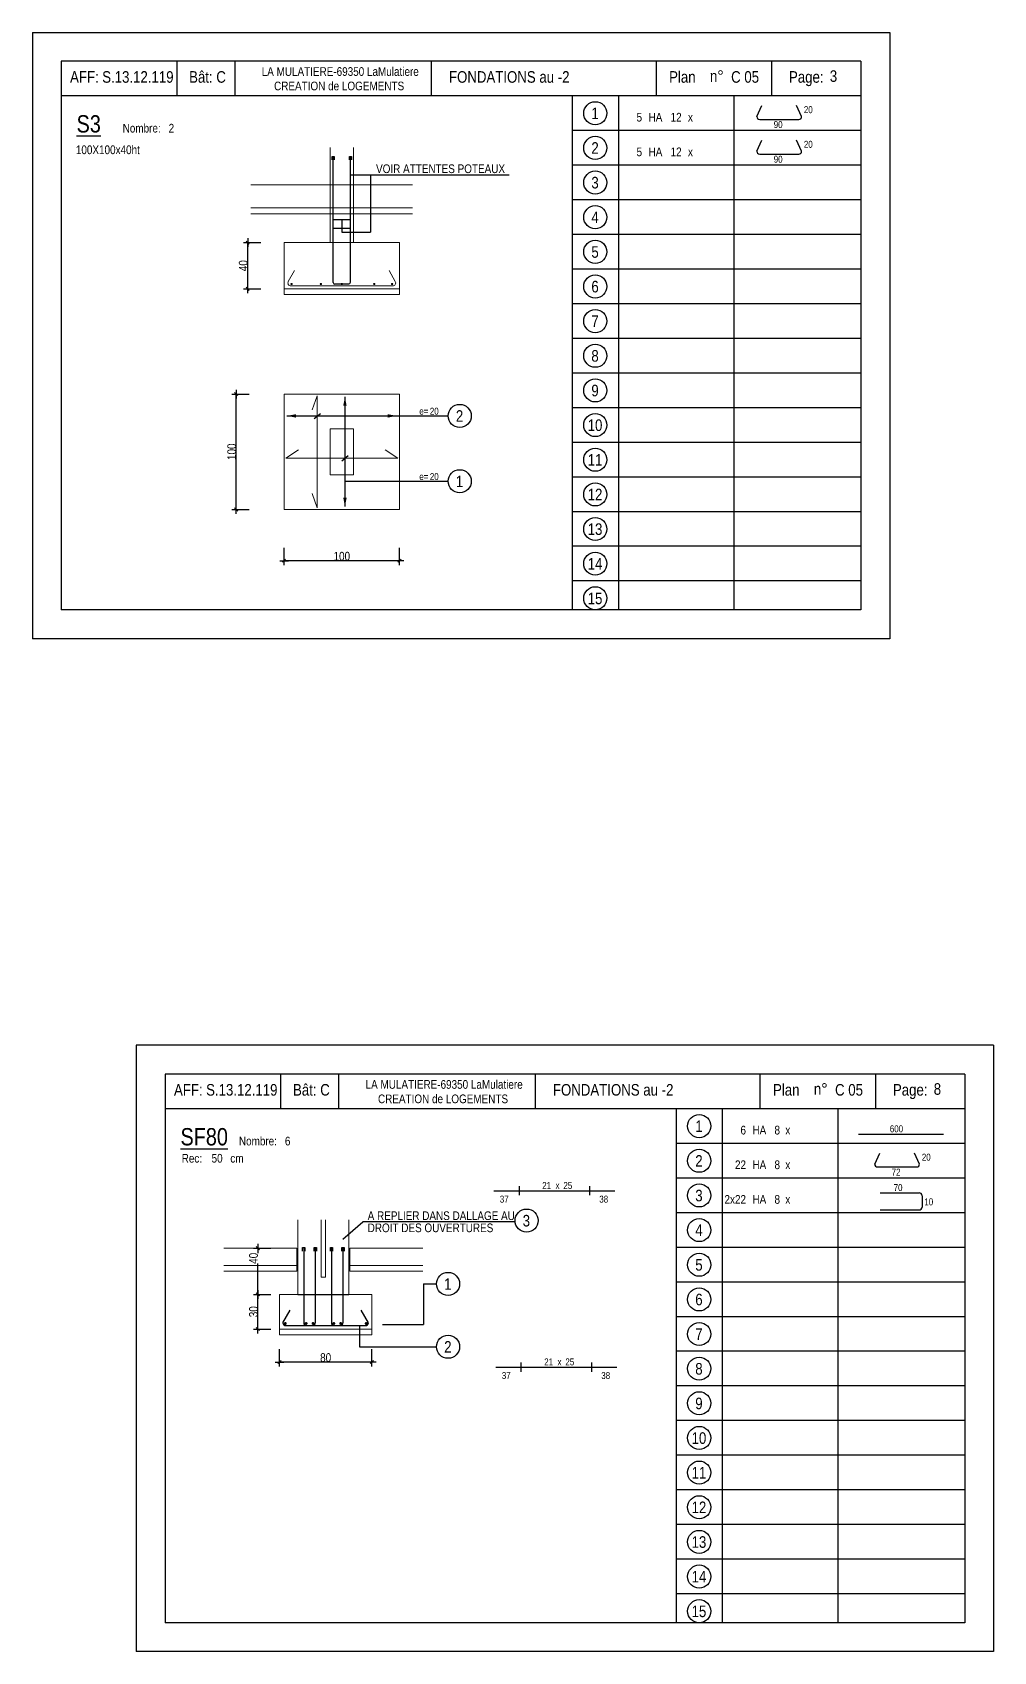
# Model space of a CAD drawing. Header units: centimetres. Extents: x 16433 to 114398, y -50094 to -12305.
# Drawn here: x 87956 to 89621, y -44350 to -41546 of the extents above; entities that cross this region are included whole.
import ezdxf
from ezdxf.enums import TextEntityAlignment as Align

# ---------------------------------------------------------------- set-up
doc = ezdxf.new("R2010")
doc.units = ezdxf.units.CM
doc.header["$LTSCALE"] = 0.5
doc.layers.get('DEFPOINTS').update_dxf_attribs({"linetype": 'CONTINUOUS'})
for name, color, linetype in [('01_cote_gen', 4, 'CONTINUOUS'), ('01_fenetres', 171, 'CONTINUOUS'), ('01_linteaux', 2, 'CONTINUOUS'), ('01_texte', 230, 'CONTINUOUS'), ('AA_COTES', 2, 'CONTINUOUS')]:
    doc.layers.add(name, color=color, linetype=linetype)
doc.layers.add('01_murs_coup', color=5, linetype='CONTINUOUS', lineweight=60)
doc.layers.add('01_sem', color=42, linetype='CONTINUOUS', lineweight=15)
doc.styles.add('STYLE2', font='ARIALN.TTF')
doc.linetypes.add('ZIGZAG', pattern='A,0.00254,-5.08,[131,ltypeshp.shx,S=5.08,R=0,X=-5.08,Y=0],-10.16,[131,ltypeshp.shx,S=5.08,R=180,X=5.08,Y=0],-5.08', length=20.32254)
doc.dimstyles.new('JB25', dxfattribs={"dimscale": 0.1, "dimtxt": 150, "dimasz": 15, "dimexe": 0.1, "dimexo": 0.1, "dimgap": 0.09, "dimtad": 1, "dimdec": 1, "dimlfac": 0.5, "dimdsep": 46, "dimtxsty": 'STYLE2', "dimblk1": 'BOND_G', "dimblk2": 'BOND_D', "dimsah": 1, "dimcen": 1.5, "dimdle": 0.01, "dimse1": 1, "dimse2": 1, "dimclrd": 4, "dimclre": 2, "dimclrt": 6, "dimazin": 2, "dimtfac": 2.333333, "dimtdec": 1, "dimtix": 1, "dimtmove": 2, "dimatfit": 3, "dimldrblk": 'BOND_G', "dimfxl": 1, "dimtolj": 1, "dimtzin": 0, "dimarcsym": 0})

# ---------------------------------------------------------------- blocks, each defined once
blk = doc.blocks.new('BOND_G')
at = {"layer": 'AA_COTES', "color": 0}
for p, q in [((5, 0), (-5, 0)), ((1.8, 1.8), (-1.8, -1.8)), ((0, -5), (0, 15))]:
    blk.add_line(p, q, dxfattribs=at)
blk = doc.blocks.new('BOND_D')
at = {"layer": 'AA_COTES', "color": 0}
for p, q in [((5, 0), (-5, 0)), ((-1.8, -1.8), (1.8, 1.8)), ((0, 5), (0, -15))]:
    blk.add_line(p, q, dxfattribs=at)
blk = doc.blocks.new('*D4441')
at = {"layer": '01_cote_gen', "color": 4, "linetype": 'Continuous', "lineweight": -2, "transparency": 16777216}
blk.add_line((88309, -42370.7), (88309, -42173.7), dxfattribs=at)
at = {"layer": 'DEFPOINTS', "color": 0, "linetype": 'Continuous'}
for p in [(88309, -42172.2), (88361.4, -42172.2), (88361.4, -42372.2)]:
    blk.add_point(p, dxfattribs=at)
at = {"layer": '01_cote_gen', "color": 4, "linetype": 'Continuous', "lineweight": -2, "transparency": 16777216, "xscale": 1.5, "yscale": 1.5, "zscale": 1.5}
for name, p, rotation in [('BOND_D', (88309, -42172.2), 90), ('BOND_G', (88309, -42372.2), 270)]:
    blk.add_blockref(name, p, dxfattribs=dict(at, rotation=rotation))
at = {"layer": '01_cote_gen', "color": 6, "linetype": 'Continuous', "lineweight": 0, "transparency": 16777216, "insert": (88301.3, -42272.2), "char_height": 15, "attachment_point": 5, "rotation": 90, "style": 'STYLE2'}
blk.add_mtext('\\A1;100', dxfattribs=at)
blk = doc.blocks.new('*D4442')
at = {"layer": '01_sem', "color": 4, "lineweight": -2, "ltscale": 7, "transparency": 16777216}
blk.add_line((88590.5, -42460.9), (88393.5, -42460.9), dxfattribs=at)
at = {"layer": 'DEFPOINTS', "color": 0, "ltscale": 7}
for p in [(88392, -42372.2), (88592, -42372.2), (88392, -42460.9)]:
    blk.add_point(p, dxfattribs=at)
at = {"layer": '01_sem', "color": 4, "lineweight": -2, "ltscale": 7, "transparency": 16777216, "xscale": 1.5, "yscale": 1.5, "zscale": 1.5, "rotation": 180}
blk.add_blockref('BOND_D', (88392, -42460.9), dxfattribs=at)
at = {"layer": '01_sem', "color": 4, "lineweight": -2, "ltscale": 7, "transparency": 16777216, "xscale": 1.5, "yscale": 1.5, "zscale": 1.5}
blk.add_blockref('BOND_G', (88592, -42460.9), dxfattribs=at)
at = {"layer": '01_sem', "color": 6, "lineweight": 0, "ltscale": 7, "transparency": 16777216, "insert": (88492, -42453.2), "char_height": 15, "attachment_point": 5, "style": 'STYLE2'}
blk.add_mtext('\\A1;100', dxfattribs=at)
blk = doc.blocks.new('*D4443')
at = {"layer": '01_cote_gen', "color": 4, "linetype": 'Continuous', "lineweight": -2, "transparency": 16777216}
blk.add_line((88329, -41988.5), (88329, -41911.5), dxfattribs=at)
at = {"layer": 'DEFPOINTS', "color": 0, "linetype": 'Continuous'}
for p in [(88329, -41910), (88420.3, -41910), (88399.2, -41990)]:
    blk.add_point(p, dxfattribs=at)
at = {"layer": '01_cote_gen', "color": 4, "linetype": 'Continuous', "lineweight": -2, "transparency": 16777216, "xscale": 1.5, "yscale": 1.5, "zscale": 1.5}
for name, p, rotation in [('BOND_D', (88329, -41910), 90), ('BOND_G', (88329, -41990), 270)]:
    blk.add_blockref(name, p, dxfattribs=dict(at, rotation=rotation))
at = {"layer": '01_cote_gen', "color": 6, "linetype": 'Continuous', "lineweight": 0, "transparency": 16777216, "insert": (88321.3, -41950), "char_height": 15, "attachment_point": 5, "rotation": 90, "style": 'STYLE2'}
blk.add_mtext('\\A1;40', dxfattribs=at)
blk = doc.blocks.new('*D4453')
at = {"layer": '01_cote_gen', "color": 4, "linetype": 'Continuous', "lineweight": -2, "transparency": 16777216}
blk.add_line((88346.6, -43789.9), (88346.6, -43732.9), dxfattribs=at)
at = {"layer": 'DEFPOINTS', "color": 0, "linetype": 'Continuous'}
for p in [(88346.6, -43731.4), (88371, -43731.4), (88356, -43791.4)]:
    blk.add_point(p, dxfattribs=at)
at = {"layer": '01_cote_gen', "color": 4, "linetype": 'Continuous', "lineweight": -2, "transparency": 16777216, "xscale": 1.5, "yscale": 1.5, "zscale": 1.5}
for name, p, rotation in [('BOND_D', (88346.6, -43731.4), 90), ('BOND_G', (88346.6, -43791.4), 270)]:
    blk.add_blockref(name, p, dxfattribs=dict(at, rotation=rotation))
at = {"layer": '01_cote_gen', "color": 6, "linetype": 'Continuous', "lineweight": 0, "transparency": 16777216, "insert": (88339, -43761.4), "char_height": 15, "attachment_point": 5, "rotation": 90, "style": 'STYLE2'}
blk.add_mtext('\\A1;30', dxfattribs=at)
blk = doc.blocks.new('*D4454')
at = {"layer": '01_cote_gen', "color": 4, "linetype": 'Continuous', "lineweight": -2, "transparency": 16777216}
blk.add_line((88542.5, -43848.6), (88385.5, -43848.6), dxfattribs=at)
at = {"layer": 'DEFPOINTS', "color": 0, "linetype": 'Continuous'}
for p in [(88384, -43780.4), (88544, -43780.4), (88384, -43848.6)]:
    blk.add_point(p, dxfattribs=at)
at = {"layer": '01_cote_gen', "color": 4, "linetype": 'Continuous', "lineweight": -2, "transparency": 16777216, "xscale": 1.5, "yscale": 1.5, "zscale": 1.5, "rotation": 180}
blk.add_blockref('BOND_D', (88384, -43848.6), dxfattribs=at)
at = {"layer": '01_cote_gen', "color": 4, "linetype": 'Continuous', "lineweight": -2, "transparency": 16777216, "xscale": 1.5, "yscale": 1.5, "zscale": 1.5}
blk.add_blockref('BOND_G', (88544, -43848.6), dxfattribs=at)
at = {"layer": '01_cote_gen', "color": 6, "linetype": 'Continuous', "lineweight": 0, "transparency": 16777216, "insert": (88464, -43840.9), "char_height": 15, "attachment_point": 5, "style": 'STYLE2'}
blk.add_mtext('\\A1;80', dxfattribs=at)
blk = doc.blocks.new('*D4455')
at = {"layer": '01_cote_gen', "color": 4, "linetype": 'Continuous', "lineweight": -2, "transparency": 16777216}
for p, q in [((88346.6, -43652.9), (88346.6, -43659.8)), ((88346.6, -43729.9), (88346.6, -43677.9))]:
    blk.add_line(p, q, dxfattribs=at)
at = {"layer": 'DEFPOINTS', "color": 0, "linetype": 'Continuous'}
for p in [(88346.6, -43651.4), (88426, -43651.4), (88416, -43731.4)]:
    blk.add_point(p, dxfattribs=at)
at = {"layer": '01_cote_gen', "color": 4, "linetype": 'Continuous', "lineweight": -2, "transparency": 16777216, "xscale": 1.5, "yscale": 1.5, "zscale": 1.5}
for name, p, rotation in [('BOND_D', (88346.6, -43651.4), 90), ('BOND_G', (88346.6, -43731.4), 270)]:
    blk.add_blockref(name, p, dxfattribs=dict(at, rotation=rotation))
at = {"layer": '01_cote_gen', "color": 6, "linetype": 'Continuous', "lineweight": 0, "transparency": 16777216, "insert": (88339, -43668.9), "char_height": 15, "attachment_point": 5, "rotation": 90, "style": 'STYLE2'}
blk.add_mtext('\\A1;40', dxfattribs=at)

msp = doc.modelspace()

# ---------------------------------------------------------------- linework, layer by layer
at = {"layer": '01_fenetres', "ltscale": 30}
for p, q in [((88006, -41595.981), (88006, -42545.981)), ((88006, -41595.981), (88006, -42545.981)), ((88006, -41595.981), (88006, -42545.981)), ((89391, -41595.981), (88006, -41595.981)), ((88206, -41595.981), (88206, -41655.981)), ((88306.5, -41595.981), (88306.5, -41655.981)), ((88646.673, -41595.981), (88646.673, -41655.981)), ((89036.868, -41655.981), (89036.868, -41595.981)), ((89236.868, -41655.981), (89236.868, -41595.981)), ((89391, -41595.981), (89391, -42545.981)), ((89391, -41655.981), (88006, -41655.981)), ((89391, -42545.981), (88006, -42545.981)), ((88186, -43350), (88186, -44300)), ((88186, -43350), (88186, -44300)), ((88186, -43350), (88186, -44300)), ((89571, -43350), (88186, -43350)), ((88386, -43350), (88386, -43410)), ((88486.5, -43350), (88486.5, -43410)), ((88826.673, -43350), (88826.673, -43410)), ((89216.868, -43410), (89216.868, -43350)), ((89416.868, -43410), (89416.868, -43350)), ((89571, -43350), (89571, -44300)), ((89571, -43410), (88186, -43410)), ((89571, -44300), (88186, -44300))]:
    msp.add_line(p, q, dxfattribs=at)
at = {"layer": '01_linteaux', "linetype": 'Continuous'}
for p, q in [((89210.773, -41691.76), (89219.468, -41672.535)), ((89288.356, -41691.76), (89279.661, -41672.535)), ((89215.773, -41696.76), (89283.356, -41696.76)), ((89210.773, -41751.76), (89219.468, -41732.535)), ((89288.356, -41751.76), (89279.661, -41732.535)), ((89215.773, -41756.76), (89283.356, -41756.76)), ((89386.854, -43454.072), (89533.965, -43454.072)), ((89415.067, -43505.779), (89423.762, -43486.554)), ((89492.65, -43505.779), (89483.955, -43486.554)), ((89420.067, -43510.779), (89487.65, -43510.779)), ((89424.449, -43555.479), (89492.033, -43555.479)), ((89497.033, -43560.479), (89497.033, -43580.091)), ((89424.449, -43585.091), (89492.033, -43585.091)), ((88425.969, -43651.397), (88425.969, -43780.397)), ((88445.969, -43651.397), (88445.969, -43780.397)), ((88473.969, -43651.397), (88473.969, -43780.397)), ((88493.969, -43651.397), (88493.969, -43780.397)), ((88389.969, -43780.397), (88402.469, -43758.747)), ((88537.969, -43780.397), (88525.469, -43758.747)), ((88394.969, -43785.397), (88532.969, -43785.397))]:
    msp.add_line(p, q, dxfattribs=at)
for centre, start, end in [((89215.773, -41691.76), 180, 270), ((89283.356, -41691.76), 270, 0), ((89215.773, -41751.76), 180, 270), ((89283.356, -41751.76), 270, 0), ((89420.067, -43505.779), 180, 270), ((89487.65, -43505.779), 270, 0), ((89492.033, -43560.479), 0, 90), ((89492.033, -43580.091), 270, 0), ((88394.969, -43780.397), 180, 270), ((88430.969, -43780.397), 180, 270), ((88440.969, -43780.397), 270, 0), ((88478.969, -43780.397), 180, 270), ((88488.969, -43780.397), 270, 0), ((88532.969, -43780.397), 270, 0)]:
    msp.add_arc(centre, 5, start, end, dxfattribs=at)
at = {"layer": '01_murs_coup', "linetype": 'Continuous', "lineweight": 0}
for p, q in [((88399.336, -41977.407), (88410.195, -41958.6)), ((88584.676, -41977.407), (88573.817, -41958.6)), ((88403.666, -41984.907), (88580.346, -41984.907)), ((88449.555, -42175.231), (88440.876, -42199.875)), ((88449.555, -42175.231), (88449.555, -42369.231)), ((88395.006, -42283.36), (88416.706, -42268.851)), ((88395.006, -42283.36), (88589.006, -42283.36)), ((88589.006, -42283.36), (88567.306, -42268.851)), ((88449.555, -42369.231), (88440.876, -42344.588))]:
    msp.add_line(p, q, dxfattribs=at)
for centre, start, end in [((88403.666, -41979.907), 150, 270), ((88580.346, -41979.907), 270, 30)]:
    msp.add_arc(centre, 5, start, end, dxfattribs=at)
at = {"layer": '01_sem', "lineweight": 0, "ltscale": 7}
for p, q in [((88472.006, -41909.996), (88472.006, -41745.436)), ((88512.006, -41909.996), (88512.006, -41745.436)), ((88614.507, -41809.996), (88334.465, -41809.996)), ((88614.507, -41849.996), (88334.465, -41849.996)), ((88614.507, -41859.996), (88334.465, -41859.996)), ((88392.006, -41989.996), (88392.006, -41909.996)), ((88592.006, -41989.996), (88592.006, -41909.996)), ((88392.006, -41989.996), (88592.006, -41989.996)), ((88392.006, -41989.996), (88392.006, -41999.996)), ((88392.006, -41999.996), (88592.006, -41999.996)), ((88592.006, -41989.996), (88592.006, -41999.996)), ((88392.006, -42172.231), (88392.006, -42372.231)), ((88592.006, -42172.231), (88392.006, -42172.231)), ((88592.006, -42172.231), (88592.006, -42372.231)), ((88592.006, -42372.231), (88392.006, -42372.231)), ((88415.969, -43602.46), (88415.969, -43731.397)), ((88455.969, -43602.46), (88455.969, -43701.397)), ((88463.969, -43602.46), (88463.969, -43701.397)), ((88503.969, -43602.46), (88503.969, -43731.397)), ((88413.969, -43651.397), (88287.771, -43651.397)), ((88413.969, -43651.397), (88413.969, -43691.397)), ((88505.969, -43651.397), (88632.166, -43651.397)), ((88505.969, -43651.397), (88505.969, -43691.397)), ((88413.969, -43681.397), (88287.771, -43681.397)), ((88505.969, -43681.397), (88632.166, -43681.397)), ((88413.969, -43691.397), (88287.771, -43691.397)), ((88455.969, -43701.397), (88463.969, -43701.397)), ((88505.969, -43691.397), (88632.166, -43691.397)), ((88383.969, -43731.397), (88383.969, -43801.397)), ((88543.969, -43731.397), (88543.969, -43801.397)), ((88383.969, -43791.397), (88543.969, -43791.397)), ((88383.969, -43801.397), (88543.969, -43801.397))]:
    msp.add_line(p, q, dxfattribs=at)
at = {"layer": '01_sem', "linetype": 'Continuous', "lineweight": 0}
for p, q in [((88512.006, -41909.996), (88392.006, -41909.996)), ((88592.006, -41909.996), (88512.006, -41909.996)), ((88383.969, -43731.397), (88415.969, -43731.397)), ((88543.969, -43731.397), (88503.969, -43731.397))]:
    msp.add_line(p, q, dxfattribs=at)
at = {"layer": '01_sem', "color": 2, "lineweight": 0, "ltscale": 7}
msp.add_lwpolyline([(88472.006, -42312.231), (88512.006, -42312.231), (88512.006, -42232.231), (88472.006, -42232.231)], close=True, dxfattribs=at)
at = {"layer": '01_texte', "ltscale": 30}
for p, q in [((87956, -41545.981), (87956, -42595.981)), ((87956, -41545.981), (89441, -41545.981)), ((89441, -41545.981), (89441, -42595.981)), ((89441, -41545.981), (89441, -42595.981)), ((88891, -41655.981), (88891, -42545.981)), ((88971, -41655.981), (88971, -42545.981)), ((89171, -41655.981), (89171, -42545.981)), ((89391, -41715.981), (88891, -41715.981)), ((88475.159, -41766.912), (88475.159, -41760.647)), ((88475.159, -41760.647), (88478.897, -41760.647)), ((88477.006, -41979.229), (88477.006, -41761.996)), ((88478.897, -41760.647), (88478.897, -41766.912)), ((88505.152, -41766.912), (88505.152, -41760.647)), ((88505.152, -41760.647), (88508.89, -41760.647)), ((88506.998, -41978.633), (88506.998, -41761.996)), ((88508.89, -41760.647), (88508.89, -41766.912)), ((89391, -41775.981), (88891, -41775.981)), ((89391, -41835.981), (88891, -41835.981)), ((89391, -41895.981), (88891, -41895.981)), ((89391, -41955.981), (88891, -41955.981)), ((88492.006, -41982.229), (88480.006, -41982.229)), ((88491.998, -41981.633), (88503.998, -41981.633)), ((89391, -42015.981), (88891, -42015.981)), ((89391, -42075.981), (88891, -42075.981)), ((89391, -42135.981), (88891, -42135.981)), ((88497.417, -42177.231), (88497.417, -42367.231)), ((89391, -42195.981), (88891, -42195.981)), ((88397.006, -42210.111), (88676.268, -42210.111)), ((88444.222, -42214.497), (88454.887, -42205.726)), ((89391, -42255.981), (88891, -42255.981)), ((88492.085, -42287.745), (88502.749, -42278.974)), ((88497.417, -42323.266), (88676.268, -42323.266)), ((89391, -42315.981), (88891, -42315.981)), ((89391, -42375.981), (88891, -42375.981)), ((89391, -42435.981), (88891, -42435.981)), ((89391, -42495.981), (88891, -42495.981)), ((89441, -42595.981), (87956, -42595.981)), ((88136, -43300), (88136, -44350)), ((88136, -43300), (88136, -44350)), ((89621, -43300), (88136, -43300)), ((89621, -43300), (89621, -44350)), ((89621, -43300), (89621, -44350)), ((89071, -43410), (89071, -44300)), ((89151, -43410), (89151, -44300)), ((89351, -43410), (89351, -44300)), ((89571, -43470), (89071, -43470)), ((89571, -43530), (89071, -43530)), ((89571, -43590), (89071, -43590)), ((88424.122, -43656.313), (88424.122, -43650.048)), ((88424.122, -43650.048), (88427.86, -43650.048)), ((88427.86, -43650.048), (88427.86, -43656.313)), ((88444.122, -43656.313), (88444.122, -43650.048)), ((88444.122, -43650.048), (88447.86, -43650.048)), ((88447.86, -43650.048), (88447.86, -43656.313)), ((88472.122, -43656.313), (88472.122, -43650.048)), ((88472.122, -43650.048), (88475.86, -43650.048)), ((88475.86, -43650.048), (88475.86, -43656.313)), ((88492.122, -43656.313), (88492.122, -43650.048)), ((88492.122, -43650.048), (88495.86, -43650.048)), ((88495.86, -43650.048), (88495.86, -43656.313)), ((89571, -43650), (89071, -43650)), ((89571, -43710), (89071, -43710)), ((89571, -43770), (89071, -43770)), ((89571, -43830), (89071, -43830)), ((89571, -43890), (89071, -43890)), ((89571, -43950), (89071, -43950)), ((89571, -44010), (89071, -44010)), ((89571, -44070), (89071, -44070)), ((89571, -44130), (89071, -44130)), ((89571, -44190), (89071, -44190)), ((89571, -44250), (89071, -44250)), ((89621, -44350), (88136, -44350))]:
    msp.add_line(p, q, dxfattribs=at)
at = {"layer": '01_texte'}
for p, q in [((88506.998, -41792.388), (88781.86, -41792.388)), ((88541.523, -41792.388), (88541.523, -41892.186)), ((88477.006, -41869.996), (88506.998, -41869.996)), ((88477.006, -41884.996), (88506.998, -41884.996)), ((88491.872, -41869.996), (88491.872, -41892.186)), ((88491.872, -41892.186), (88541.523, -41892.186))]:
    msp.add_line(p, q, dxfattribs=at)
at = {"layer": '01_texte', "linetype": 'Continuous'}
for p, q in [((88798.904, -43543.872), (88798.904, -43559.816)), ((88920.895, -43543.872), (88920.895, -43559.816)), ((88755.082, -43552.006), (88964.717, -43552.006)), ((88493.969, -43635.6), (88528.478, -43605.546)), ((88792.155, -43605.546), (88528.478, -43605.546)), ((88633.76, -43713.216), (88656.054, -43713.216)), ((88633.76, -43713.216), (88633.76, -43783.304)), ((88522.56, -43785.397), (88522.56, -43822.091)), ((88562.531, -43783.304), (88633.76, -43783.304)), ((88522.56, -43822.091), (88656.054, -43822.091)), ((88802.35, -43849.379), (88802.35, -43865.323)), ((88924.341, -43849.379), (88924.341, -43865.323)), ((88758.528, -43857.513), (88968.162, -43857.513))]:
    msp.add_line(p, q, dxfattribs=at)
at = {"layer": '01_texte', "linetype": 'ZIGZAG', "ltscale": 0.5}
msp.add_line((88415.969, -43731.397), (88503.969, -43731.397), dxfattribs=at)
at = {"layer": '01_texte', "ltscale": 30, "const_width": 2, "flags": 128}
for points in [[(88405.947, -41981.681, -1), (88403.947, -41981.681, -1)], [(88405.947, -41981.681, -1), (88403.947, -41981.681, -1)], [(88456.767, -41981.681, -1), (88454.767, -41981.681, -1)], [(88493.087, -41981.681, -1), (88491.087, -41981.681, -1)], [(88547.244, -41981.681, 1), (88549.244, -41981.681, 1)], [(88578.064, -41981.681, 1), (88580.064, -41981.681, 1)], [(88578.064, -41981.681, 1), (88580.064, -41981.681, 1)]]:
    msp.add_lwpolyline(points, format="xyb", close=True, dxfattribs=at)
at = {"layer": '01_texte', "const_width": 2.5, "flags": 128}
for points in [[(88392.898, -43781.774, 1), (88395.398, -43781.774, 1)], [(88428.898, -43781.774, 1), (88431.398, -43781.774, 1)], [(88440.898, -43781.774, 1), (88443.398, -43781.774, 1)], [(88476.898, -43781.774, 1), (88479.398, -43781.774, 1)], [(88488.898, -43781.774, 1), (88491.398, -43781.774, 1)], [(88532.898, -43781.774, 1), (88535.398, -43781.774, 1)]]:
    msp.add_lwpolyline(points, format="xyb", close=True, dxfattribs=at)
at = {"layer": '01_texte'}
for centre in [(88931, -41685.981), (88931, -41745.981), (88931, -41805.981), (88931, -41865.981), (88931, -41925.981), (88931, -41985.981), (88931, -42045.981), (88931, -42105.981), (88931, -42165.981), (88696.268, -42210.111), (88931, -42225.981), (88931, -42285.981), (88696.268, -42323.266), (88931, -42345.981), (88931, -42405.981), (88931, -42465.981), (88931, -42525.981), (89111, -43440), (89111, -43500), (89111, -43560), (88812.054, -43603.546), (89111, -43620), (89111, -43680), (88676.054, -43713.216), (89111, -43740), (89111, -43800), (88676.054, -43822.091), (89111, -43860), (89111, -43920), (89111, -43980), (89111, -44040), (89111, -44100), (89111, -44160), (89111, -44220), (89111, -44280)]:
    msp.add_circle(centre, 20, dxfattribs=at)
at = {"layer": '01_texte', "ltscale": 30}
for centre, start, end in [((88480.006, -41979.229), 180, 270), ((88503.998, -41978.633), 270, 0)]:
    msp.add_arc(centre, 3, start, end, dxfattribs=at)
for points in [[(88497.417, -42177.231), (88494.468, -42192.593), (88497.417, -42192.593)], [(88497.417, -42177.231), (88500.365, -42192.593), (88497.417, -42192.593)], [(88397.006, -42210.111), (88412.368, -42207.163), (88412.368, -42210.111)], [(88397.006, -42210.111), (88412.368, -42213.06), (88412.368, -42210.111)], [(88587.006, -42210.111), (88571.644, -42207.163), (88571.644, -42210.111)], [(88587.006, -42210.111), (88571.644, -42213.06), (88571.644, -42210.111)], [(88497.417, -42367.231), (88494.468, -42351.869), (88497.417, -42351.869)], [(88497.417, -42367.231), (88500.365, -42351.869), (88497.417, -42351.869)]]:
    msp.add_solid(points, dxfattribs=at)

# ---------------------------------------------------------------- texts
at = {"layer": '01_texte', "style": 'STYLE2'}
for s, height, p in [('LA MULATIERE-69350 LaMulatiere', 15, (88353.197, -41621.265)), ('n%%D', 20, (89129.598, -41631.69)), ('3', 20, (89337.267, -41631.69)), ('AFF:', 20, (88021.296, -41633.132)), ('S.13.12.119', 20, (88076.96, -41633.132)), ('Bât: C', 20, (88227.46, -41633.132)), ('CREATION de LOGEMENTS', 15, (88374.679, -41646.265)), ('FONDATIONS au -2', 20, (88677.618, -41633.132)), ('Plan', 20, (89058.913, -41633.132)), (' C 05', 20, (89159.941, -41633.132)), ('Page:', 20, (89266.582, -41633.132)), ('%%US3', 30, (88032.577, -41719.372)), ('HA', 15, (89023.291, -41700.383)), ('12', 15, (89061.459, -41700.383)), ('x', 15, (89091.559, -41700.383)), ('20', 12, (89292.342, -41685.805)), ('Nombre:', 15, (88112.389, -41719.372)), ('2', 15, (88192.012, -41719.372)), ('90', 12, (89240.142, -41711.651)), ('100X100x40ht', 15, (88031.328, -41756.77)), ('HA', 15, (89023.291, -41760.383)), ('12', 15, (89061.459, -41760.383)), ('x', 15, (89091.559, -41760.383)), ('20', 12, (89292.342, -41745.805)), ('VOIR ATTENTES POTEAUX', 15, (88551.306, -41789.612)), ('90', 12, (89240.142, -41771.651)), ('e= ', 12, (88626.283, -42208.053)), ('20', 12, (88644.445, -42208.053)), ('e= ', 12, (88626.283, -42321.208)), ('20', 12, (88644.445, -42321.208)), ('AFF:', 20, (88201.296, -43387.151)), ('S.13.12.119', 20, (88256.96, -43387.151)), ('Bât: C', 20, (88407.46, -43387.151)), ('LA MULATIERE-69350 LaMulatiere', 15, (88533.197, -43375.284)), ('FONDATIONS au -2', 20, (88857.618, -43387.151)), ('Plan', 20, (89238.913, -43387.151)), ('n%%D', 20, (89309.598, -43385.709)), (' C 05', 20, (89339.941, -43387.151)), ('Page:', 20, (89446.582, -43387.151)), ('8', 20, (89517.267, -43385.709)), ('CREATION de LOGEMENTS', 15, (88554.679, -43400.284)), ('%%USF80', 30, (88212.577, -43473.391)), ('Nombre:', 15, (88313.775, -43473.391)), ('6', 15, (88393.398, -43473.391)), ('HA', 15, (89203.291, -43454.402)), ('8', 15, (89241.459, -43454.402)), ('600', 12, (89441.237, -43450.583)), ('Rec:', 15, (88214.632, -43503.174)), ('20', 12, (89496.636, -43499.825)), ('cm', 15, (88298.878, -43503.174)), ('HA', 15, (89203.291, -43514.402)), ('8', 15, (89241.459, -43514.402)), ('72', 12, (89444.436, -43525.671)), ('x ', 12, (88862.206, -43548.769)), ('25', 12, (88875.755, -43548.769)), ('70', 12, (89447.894, -43552.43)), ('37', 12, (88765.709, -43572.422)), ('38', 12, (88937.999, -43572.422)), ('HA', 15, (89203.291, -43574.402)), ('8', 15, (89241.459, -43574.402)), ('10', 12, (89501.019, -43577.136)), ('A REPLIER DANS DALLAGE AU ', 15, (88536.775, -43602.64)), ('DROIT DES OUVERTURES', 15, (88536.775, -43623.64)), ('x ', 12, (88865.652, -43854.277)), ('25', 12, (88879.201, -43854.277)), ('37', 12, (88769.155, -43877.929)), ('38', 12, (88941.445, -43877.929))]:
    msp.add_text(s, height=height, dxfattribs=at).set_placement(p)
for s, p in [('1', (88930.596, -41686.207)), ('2', (88930.596, -41746.207)), ('3', (88930.596, -41806.207)), ('4', (88930.596, -41866.207)), ('5', (88930.596, -41926.207)), ('6', (88930.596, -41986.207)), ('7', (88930.596, -42046.207)), ('8', (88930.596, -42106.207)), ('9', (88930.596, -42166.207)), ('2', (88695.865, -42210.337)), ('10', (88930.596, -42226.207)), ('11', (88930.596, -42286.207)), ('1', (88695.865, -42323.492)), ('12', (88930.596, -42346.207)), ('13', (88930.596, -42406.207)), ('14', (88930.596, -42466.207)), ('15', (88930.596, -42526.207)), ('1', (89110.596, -43440.226)), ('2', (89110.596, -43500.226)), ('3', (89110.596, -43560.226)), ('3', (88811.651, -43603.772)), ('4', (89110.596, -43620.226)), ('5', (89110.596, -43680.226)), ('1', (88675.651, -43713.442)), ('6', (89110.596, -43740.226)), ('7', (89110.596, -43800.226)), ('2', (88675.651, -43822.317)), ('8', (89110.596, -43860.226)), ('9', (89110.596, -43920.226)), ('10', (89110.596, -43980.226)), ('11', (89110.596, -44040.226)), ('12', (89110.596, -44100.226)), ('13', (89110.596, -44160.226)), ('14', (89110.596, -44220.226)), ('15', (89110.596, -44280.226))]:
    msp.add_text(s, height=20, dxfattribs=at).set_placement(p, align=Align.MIDDLE_CENTER)
for s, height, p in [('5', 15, (89012.089, -41700.383)), ('5', 15, (89012.089, -41760.383)), ('6', 15, (89192.089, -43454.402)), ('50', 15, (88285.522, -43503.174)), ('22', 15, (89192.089, -43514.402)), ('21', 12, (88854.464, -43548.769)), ('2x22', 15, (89192.089, -43574.402)), ('21', 12, (88857.91, -43854.277))]:
    msp.add_text(s, height=height, dxfattribs=at).set_placement(p, align=Align.RIGHT)
for p in [(89264.484, -43454.402), (89264.484, -43514.402), (89264.484, -43574.402)]:
    msp.add_text('x', height=15, dxfattribs=at).set_placement(p, align=Align.CENTER)

# ---------------------------------------------------------------- dimensions: what is measured, and where the dimension line sits
at = {"layer": '01_cote_gen', "linetype": 'Continuous', "lineweight": 0}
for base, p1, p2, picture, middle in [((88328.965, -41909.996), (88399.177, -41989.996), (88420.259, -41909.996), '*D4443', (88321.298, -41949.996)), ((88308.965, -42172.231), (88361.447, -42372.231), (88361.447, -42172.231), '*D4441', (88301.298, -42272.231)), ((88346.646, -43731.397), (88355.969, -43791.397), (88370.969, -43731.397), '*D4453', (88338.978, -43761.397))]:
    dim = msp.add_linear_dim(base=base, p1=p1, p2=p2, angle=90, dimstyle='JB25', dxfattribs=at)
    dim.commit()
    dim.dimension.update_dxf_attribs({"geometry": picture, "text_midpoint": middle})
dim = msp.add_linear_dim(base=(88346.646, -43651.397), p1=(88415.969, -43731.397), p2=(88425.969, -43651.397), angle=90, dimstyle='JB25', dxfattribs=at)
dim.commit()
dim.dimension.update_dxf_attribs({"geometry": '*D4455', "text_midpoint": (88339.009, -43668.879), "dimtype": 160})
dim = msp.add_linear_dim(base=(88383.969, -43848.583), p1=(88543.969, -43780.397), p2=(88383.969, -43780.397), dimstyle='JB25', dxfattribs=at)
dim.commit()
dim.dimension.update_dxf_attribs({"geometry": '*D4454', "text_midpoint": (88463.969, -43840.916)})
at = {"layer": '01_sem', "lineweight": 0, "ltscale": 7}
dim = msp.add_linear_dim(base=(88392.006, -42460.895), p1=(88592.006, -42372.231), p2=(88392.006, -42372.231), dimstyle='JB25', dxfattribs=at)
dim.commit()
dim.dimension.update_dxf_attribs({"geometry": '*D4442', "text_midpoint": (88492.006, -42453.227)})

doc.saveas('drawing.dxf')
